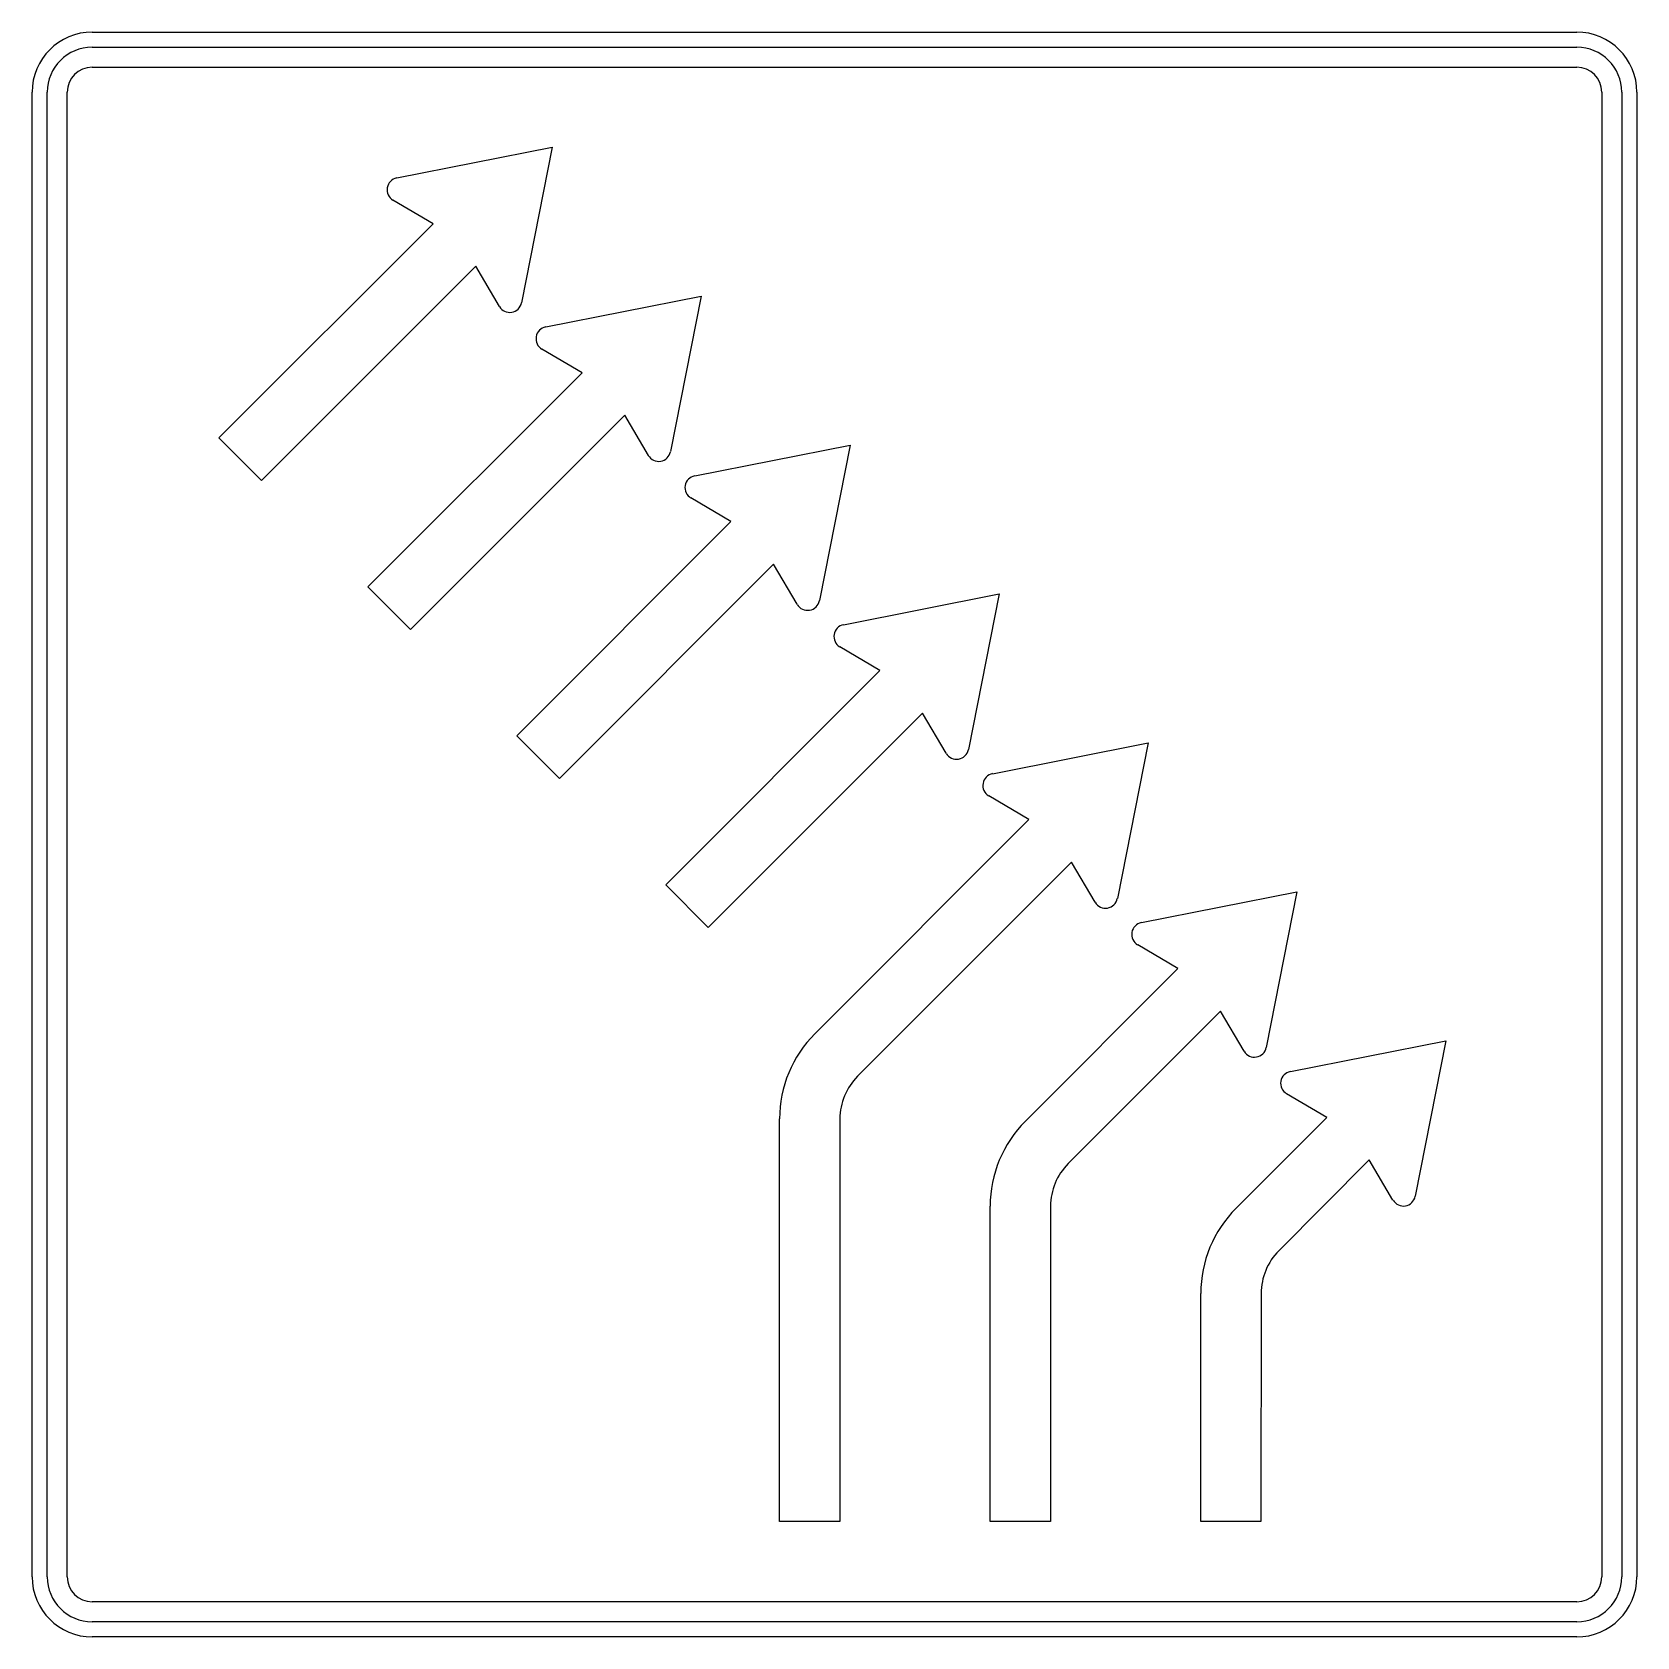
# Model space of a CAD drawing. Extents: x 0 to 1600, y 0 to 1600.
import ezdxf

# ---------------------------------------------------------------- set-up
doc = ezdxf.new("R2010")
doc.units = 0
doc.header["$LTSCALE"] = 25
doc.linetypes.add('AUSGEZOGEN', pattern=[0])
doc.layers.get('0').update_dxf_attribs({"linetype": 'AUSGEZOGEN'})

msp = doc.modelspace()

# ---------------------------------------------------------------- linework, layer by layer
for p, q in [((60, 1600), (1540, 1600)), ((60, 1585), (1540, 1585)), ((60, 1565), (1540, 1565)), ((0, 60), (0, 1540)), ((15, 60), (15, 1540)), ((35, 60), (35, 1540)), ((1565, 1540), (1565, 60)), ((1585, 1540), (1585, 60)), ((1600, 1540), (1600, 60)), ((363.6, 1454.6), (518.6, 1485.3)), ((518.6, 1485.3), (488, 1330.2)), ((399.9, 1408.9), (359.8, 1432.5)), ((186.3, 1195.4), (399.9, 1408.9)), ((442.3, 1366.5), (228.7, 1152.9)), ((465.9, 1326.5), (442.3, 1366.5)), ((512.1, 1306.1), (667.1, 1336.8)), ((667.1, 1336.8), (636.5, 1181.7)), ((548.3, 1260.4), (508.3, 1284)), ((334.8, 1046.9), (548.3, 1260.4)), ((590.8, 1218), (377.2, 1004.4)), ((614.4, 1178), (590.8, 1218)), ((228.7, 1152.9), (186.3, 1195.4)), ((660.6, 1157.6), (815.6, 1188.3)), ((815.6, 1188.3), (785, 1033.2)), ((696.8, 1111.9), (656.8, 1135.5)), ((483.3, 898.4), (696.8, 1111.9)), ((739.3, 1069.5), (525.7, 855.9)), ((762.9, 1029.5), (739.3, 1069.5)), ((377.2, 1004.4), (334.8, 1046.9)), ((809.1, 1009.1), (964.1, 1039.8)), ((964.1, 1039.8), (933.5, 884.7)), ((845.3, 963.4), (805.3, 987)), ((631.8, 749.9), (845.3, 963.4)), ((887.8, 921), (674.2, 707.4)), ((911.4, 881), (887.8, 921)), ((525.7, 855.9), (483.3, 898.4)), ((957.6, 860.6), (1112.6, 891.3)), ((1112.6, 891.3), (1082, 736.2)), ((993.8, 814.9), (953.8, 838.5)), ((780.3, 601.3), (993.8, 814.9)), ((1036.2, 772.5), (823, 558.9)), ((1059.9, 732.5), (1036.2, 772.5)), ((674.2, 707.4), (631.8, 749.9)), ((1106, 712.2), (1261.1, 742.8)), ((1261.1, 742.8), (1230.5, 587.7)), ((1142.3, 666.4), (1102.3, 690.1)), ((990.3, 514.3), (1142.3, 666.4)), ((1184.7, 624), (1033, 471.9)), ((1208.4, 584), (1184.7, 624)), ((1254.5, 563.7), (1409.6, 594.3)), ((1409.6, 594.3), (1378.9, 439.3)), ((1290.8, 517.9), (1250.8, 541.6)), ((745.2, 115), (745.2, 516.5)), ((805.4, 516.5), (805.2, 115)), ((1200.3, 427.4), (1290.8, 517.9)), ((1333.2, 475.5), (1243, 384.9)), ((1356.8, 435.5), (1333.2, 475.5)), ((955.2, 115), (955.2, 429.4)), ((1015.4, 429.4), (1015.2, 115)), ((1165.2, 115.2), (1165.2, 342.5)), ((1225.4, 342.5), (1225.2, 115)), ((805.2, 115), (745.2, 115)), ((1015.2, 115), (955.2, 115)), ((1225.2, 115), (1165.2, 115.2)), ((1540, 35), (60, 35)), ((1540, 15), (60, 15)), ((1540, 0), (60, 0))]:
    msp.add_line(p, q)
for centre, radius, start, end in [((60, 1540), 60, 90, 180), ((1540, 1540), 60, 0, 90), ((60, 1540), 45, 90, 180), ((1540, 1540), 45, 0, 90), ((60, 1540), 25, 90, 180), ((1540, 1540), 25, 0, 90), ((365.9, 1442.8), 12, 101.2, 239.47), ((476.2, 1332.5), 12, 210.525, 348.8), ((514.4, 1294.3), 12, 101.2, 239.47), ((624.7, 1184), 12, 210.525, 348.8), ((662.9, 1145.8), 12, 101.2, 239.47), ((773.2, 1035.5), 12, 210.525, 348.8), ((811.4, 997.4), 12, 101.2, 239.47), ((921.7, 887), 12, 210.525, 348.8), ((959.9, 848.9), 12, 101.195, 239.47), ((1070.2, 738.5), 12, 210.505, 348.8), ((1108.3, 700.4), 12, 101.195, 239.47), ((865.2, 516.5), 120, 135, 180), ((1218.7, 590), 12, 210.525, 348.8), ((1256.8, 551.9), 12, 101.195, 239.47), ((865.4, 516.5), 60, 135, 180), ((1075.2, 429.4), 120, 135, 180), ((1075.4, 429.4), 60, 135, 180), ((1367.2, 441.6), 12, 210.525, 348.8), ((1285.2, 342.5), 120, 135, 180), ((1285.4, 342.5), 60, 135, 180), ((60, 60), 60, 180, 270), ((60, 60), 45, 180, 270), ((60, 60), 25, 180, 270), ((1540, 60), 60, 270, 360), ((1540, 60), 45, 270, 360), ((1540, 60), 25, 270, 360)]:
    msp.add_arc(centre, radius, start, end)

doc.saveas('drawing.dxf')
